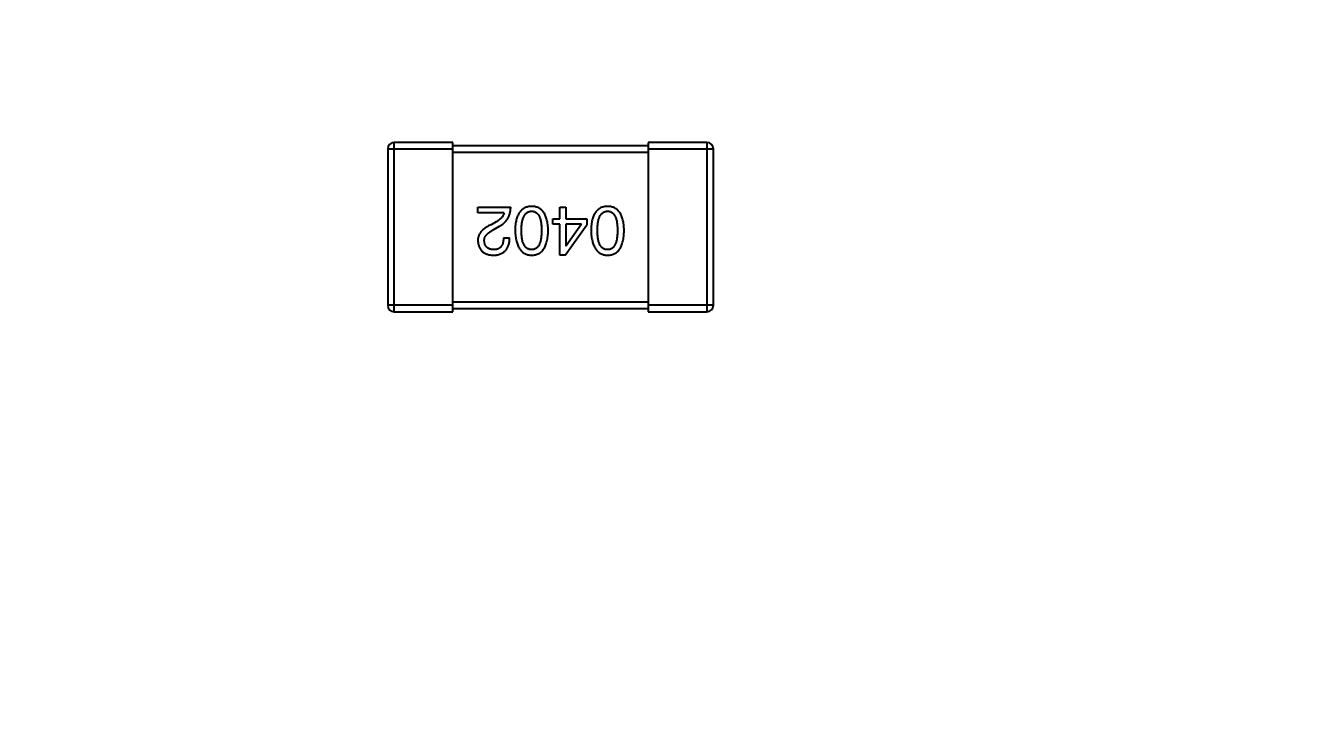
# Model space of a CAD drawing. Header units: millimetres. Extents: x -67 to 102, y -58 to 29.
# Drawn here: x 70.844 to 74.776, y -36.993 to -34.838 of the extents above; entities that cross this region are included whole.
import ezdxf

# ---------------------------------------------------------------- set-up
doc = ezdxf.new("R2010")
doc.units = ezdxf.units.MM
doc.header["$LTSCALE"] = 1.21
doc.header["$MEASUREMENT"] = 0
doc.header["$PDMODE"] = 3
doc.header["$PDSIZE"] = 0.3125
doc.layers.get('0').update_dxf_attribs({"linetype": 'CONTINUOUS'})
doc.layers.get('DEFPOINTS').update_dxf_attribs({"linetype": 'CONTINUOUS'})
doc.layers.add('Dim', color=3, linetype='CONTINUOUS', lineweight=25)
doc.styles.get("Standard").update_dxf_attribs({"font": 'txt', "width": 0.8})
doc.dimstyles.get("Standard").update_dxf_attribs({"dimtxt": 0.15625, "dimasz": 0.1875, "dimexe": 0.125, "dimexo": 0.0625, "dimgap": 0.09, "dimtad": 0, "dimtih": 1, "dimtoh": 1, "dimzin": 4, "dimdsep": 46, "dimtxsty": 'Standard', "dimblk": '_FILLED', "dimblk1": '_FILLED', "dimblk2": '_FILLED', "dimcen": 0.09, "dimazin": 1, "dimtp": 0.01, "dimtm": 0.01, "dimtfac": 1, "dimtofl": 0, "dimtmove": 0, "dimatfit": 3, "dimldrblk": '_FILLED', "dimfxl": 1, "dimtolj": 1, "dimtzin": 4, "dimarcsym": 0})

# ---------------------------------------------------------------- blocks, each defined once
blk = doc.blocks.new('_FILLED')
at = {"color": 0, "linetype": 'ByBlock'}
blk.add_solid([(0, 0), (-1, 0.1667), (-1, -0.1667)], dxfattribs=at)
blk = doc.blocks.new('*D46')
at = {"color": 0, "linetype": 'ByBlock', "lineweight": -2}
for p, q in [((46.8524, -34.0313), (46.8524, -55.0848)), ((77.3324, -34.0313), (77.3324, -55.0848)), ((46.8524, -54.9598), (58.9357, -54.9598)), ((77.3324, -54.9598), (65.2491, -54.9598))]:
    blk.add_line(p, q, dxfattribs=at)
at = {"layer": 'DEFPOINTS', "color": 0, "linetype": 'ByBlock'}
for p in [(46.8524, -33.9688), (77.3324, -33.9688)]:
    blk.add_point(p, dxfattribs=at)
at = {"color": 0, "linetype": 'ByBlock', "lineweight": -2, "xscale": 2, "yscale": 2, "zscale": 2, "rotation": 180}
blk.add_blockref('_FILLED', (46.8524, -54.9598), dxfattribs=at)
at = {"color": 0, "linetype": 'ByBlock', "lineweight": -2, "xscale": 2, "yscale": 2, "zscale": 2}
blk.add_blockref('_FILLED', (77.3324, -54.9598), dxfattribs=at)
at = {"color": 0, "linetype": 'ByBlock', "lineweight": -2, "insert": (62.0924, -54.9598), "char_height": 2, "attachment_point": 5}
blk.add_mtext('\\A1;30.48', dxfattribs=at)

msp = doc.modelspace()

# ---------------------------------------------------------------- linework, layer by layer
at = {"color": 7, "linetype": 'Continuous'}
for p, q in [((71.9561, -35.2169), (72.1561, -35.2169)), ((71.9561, -35.2169), (71.9561, -35.6969)), ((72.1561, -35.1969), (71.9761, -35.1969)), ((71.9761, -35.7169), (71.9761, -35.1969)), ((72.1561, -35.7169), (72.1561, -35.1969)), ((72.7561, -35.2069), (72.1561, -35.2069)), ((72.1561, -35.2269), (72.7561, -35.2269)), ((72.9361, -35.1969), (72.7561, -35.1969)), ((72.7561, -35.1969), (72.7561, -35.7169)), ((72.7561, -35.2169), (72.9561, -35.2169)), ((72.9361, -35.1969), (72.9361, -35.7169)), ((72.9561, -35.6969), (72.9561, -35.2169)), ((72.233, -35.3956), (72.3338, -35.3956)), ((72.233, -35.4129), (72.233, -35.3956)), ((72.3133, -35.4129), (72.233, -35.4129)), ((72.485, -35.3956), (72.503, -35.3956)), ((72.485, -35.4317), (72.485, -35.3956)), ((72.503, -35.3956), (72.503, -35.4317)), ((72.2887, -35.4407), (72.2732, -35.4497)), ((72.2797, -35.4653), (72.2994, -35.4538)), ((72.4629, -35.4317), (72.485, -35.4317)), ((72.4629, -35.4473), (72.4629, -35.4317)), ((72.485, -35.4473), (72.4629, -35.4473)), ((72.485, -35.5432), (72.485, -35.4473)), ((72.5006, -35.5432), (72.5678, -35.4497)), ((72.503, -35.4317), (72.5678, -35.4317)), ((72.5506, -35.4473), (72.503, -35.4473)), ((72.503, -35.4473), (72.503, -35.5145)), ((72.5506, -35.4473), (72.5038, -35.5145)), ((72.5678, -35.4317), (72.5678, -35.4497)), ((72.3117, -35.4899), (72.3305, -35.4899)), ((72.5006, -35.5432), (72.485, -35.5432)), ((72.503, -35.5145), (72.5038, -35.5145)), ((72.1561, -35.6969), (71.9561, -35.6969)), ((72.7561, -35.6869), (72.1561, -35.6869)), ((72.9561, -35.6969), (72.7561, -35.6969)), ((71.9761, -35.7169), (72.1561, -35.7169)), ((72.1561, -35.7069), (72.7561, -35.7069)), ((72.7561, -35.7169), (72.9361, -35.7169))]:
    msp.add_line(p, q, dxfattribs=at)
for centre, start, end in [((71.9761, -35.2169), 90, 180), ((72.9361, -35.2169), 0, 90), ((71.9761, -35.6969), 180, 270), ((72.9361, -35.6969), 270, 0)]:
    msp.add_arc(centre, 0.02, start, end, dxfattribs=at)
for points, knots in [([(72.3133, -35.4129), (72.3131, -35.4142), (72.3125, -35.4168), (72.3109, -35.4205), (72.3087, -35.4242), (72.3059, -35.4278), (72.3025, -35.4312), (72.2985, -35.4345), (72.2939, -35.4378), (72.2905, -35.4397), (72.2887, -35.4407)], [0, 0, 0, 0, 0.103034, 0.208166, 0.318255, 0.434664, 0.559728, 0.695394, 0.841708, 1, 1, 1, 1]), ([(72.2994, -35.4538), (72.3007, -35.4531), (72.3034, -35.4516), (72.3073, -35.449), (72.3109, -35.4464), (72.3141, -35.4435), (72.3172, -35.4405), (72.32, -35.4372), (72.3226, -35.4339), (72.3248, -35.4303), (72.3269, -35.4266), (72.3286, -35.4227), (72.3302, -35.4186), (72.3314, -35.4143), (72.3324, -35.4099), (72.3331, -35.4053), (72.3336, -35.4005), (72.3337, -35.3973), (72.3338, -35.3956)], [0, 0, 0, 0, 0.065828, 0.130094, 0.192451, 0.254037, 0.313974, 0.373757, 0.433048, 0.492243, 0.551902, 0.611758, 0.672678, 0.734814, 0.798569, 0.863693, 0.930488, 1, 1, 1, 1]), ([(72.3979, -35.3932), (72.3959, -35.3933), (72.3921, -35.3935), (72.3864, -35.3944), (72.3812, -35.3959), (72.3763, -35.398), (72.3718, -35.4006), (72.3676, -35.4039), (72.3639, -35.4077), (72.3605, -35.412), (72.3575, -35.417), (72.3549, -35.4225), (72.3527, -35.4285), (72.3508, -35.4351), (72.3493, -35.4423), (72.3482, -35.45), (72.3474, -35.4583), (72.3472, -35.464), (72.3471, -35.467)], [0, 0, 0, 0, 0.059134, 0.115603, 0.169236, 0.221572, 0.273254, 0.32474, 0.377319, 0.431815, 0.488555, 0.548609, 0.612242, 0.680182, 0.75251, 0.829782, 0.91231, 1, 1, 1, 1]), ([(72.3668, -35.467), (72.3668, -35.4646), (72.3668, -35.4601), (72.3672, -35.4534), (72.3678, -35.4473), (72.3686, -35.4416), (72.3697, -35.4363), (72.3711, -35.4315), (72.3726, -35.4271), (72.3745, -35.4232), (72.3765, -35.4197), (72.3789, -35.4166), (72.3814, -35.414), (72.3842, -35.4119), (72.3873, -35.4102), (72.3906, -35.4089), (72.3942, -35.4082), (72.3967, -35.408), (72.3979, -35.4079)], [0, 0, 0, 0, 0.094834, 0.184067, 0.267029, 0.344713, 0.417334, 0.484367, 0.546941, 0.604717, 0.65953, 0.710539, 0.759381, 0.806382, 0.853027, 0.900623, 0.949121, 1, 1, 1, 1]), ([(72.4487, -35.467), (72.4486, -35.464), (72.4484, -35.4583), (72.4477, -35.45), (72.4466, -35.4423), (72.4451, -35.4351), (72.4432, -35.4285), (72.4409, -35.4225), (72.4384, -35.417), (72.4353, -35.4121), (72.432, -35.4077), (72.4282, -35.4039), (72.4241, -35.4006), (72.4196, -35.398), (72.4147, -35.3959), (72.4094, -35.3944), (72.4038, -35.3935), (72.3999, -35.3933), (72.3979, -35.3932)], [0, 0, 0, 0, 0.087693, 0.170223, 0.247496, 0.319826, 0.387768, 0.451403, 0.511459, 0.568358, 0.622671, 0.675251, 0.726739, 0.778422, 0.830759, 0.884394, 0.940865, 1, 1, 1, 1]), ([(72.3979, -35.4079), (72.3992, -35.408), (72.4015, -35.4081), (72.405, -35.4088), (72.4083, -35.4099), (72.4112, -35.4116), (72.414, -35.4137), (72.4165, -35.4162), (72.4188, -35.4193), (72.4208, -35.4228), (72.4226, -35.4267), (72.4241, -35.4311), (72.4253, -35.436), (72.4265, -35.4413), (72.4273, -35.447), (72.4278, -35.4533), (72.4282, -35.46), (72.4282, -35.4646), (72.4283, -35.467)], [0, 0, 0, 0, 0.049766, 0.097012, 0.143225, 0.188786, 0.235079, 0.282962, 0.333687, 0.387747, 0.445963, 0.508657, 0.576545, 0.649868, 0.72822, 0.812712, 0.903543, 1, 1, 1, 1]), ([(72.6311, -35.3932), (72.6291, -35.3933), (72.6252, -35.3935), (72.6196, -35.3944), (72.6143, -35.3959), (72.6094, -35.398), (72.6049, -35.4006), (72.6008, -35.4039), (72.597, -35.4077), (72.5936, -35.412), (72.5906, -35.417), (72.588, -35.4225), (72.5858, -35.4285), (72.5839, -35.4351), (72.5824, -35.4423), (72.5813, -35.45), (72.5806, -35.4583), (72.5804, -35.464), (72.5803, -35.467)], [0, 0, 0, 0, 0.059134, 0.115603, 0.169236, 0.221572, 0.273254, 0.32474, 0.377319, 0.431815, 0.488555, 0.548609, 0.612242, 0.680182, 0.75251, 0.829782, 0.91231, 1, 1, 1, 1]), ([(72.5999, -35.467), (72.6, -35.4646), (72.6, -35.4601), (72.6004, -35.4534), (72.601, -35.4473), (72.6018, -35.4416), (72.6029, -35.4363), (72.6042, -35.4315), (72.6058, -35.4271), (72.6076, -35.4232), (72.6097, -35.4197), (72.612, -35.4166), (72.6146, -35.414), (72.6174, -35.4119), (72.6205, -35.4102), (72.6238, -35.4089), (72.6274, -35.4082), (72.6298, -35.408), (72.6311, -35.4079)], [0, 0, 0, 0, 0.094834, 0.184067, 0.267029, 0.344713, 0.417334, 0.484367, 0.546941, 0.604717, 0.65953, 0.710539, 0.759381, 0.806382, 0.853027, 0.900623, 0.949121, 1, 1, 1, 1]), ([(72.6819, -35.467), (72.6818, -35.464), (72.6816, -35.4583), (72.6808, -35.45), (72.6797, -35.4423), (72.6782, -35.4351), (72.6763, -35.4285), (72.6741, -35.4225), (72.6715, -35.417), (72.6685, -35.4121), (72.6651, -35.4077), (72.6614, -35.4039), (72.6572, -35.4006), (72.6527, -35.398), (72.6478, -35.3959), (72.6426, -35.3944), (72.6369, -35.3935), (72.6331, -35.3933), (72.6311, -35.3932)], [0, 0, 0, 0, 0.087693, 0.170223, 0.247496, 0.319826, 0.387768, 0.451403, 0.511459, 0.568358, 0.622671, 0.675251, 0.726739, 0.778422, 0.830759, 0.884394, 0.940865, 1, 1, 1, 1]), ([(72.6311, -35.4079), (72.6323, -35.408), (72.6347, -35.4081), (72.6382, -35.4088), (72.6414, -35.4099), (72.6444, -35.4116), (72.6472, -35.4137), (72.6497, -35.4162), (72.6519, -35.4193), (72.6539, -35.4228), (72.6557, -35.4267), (72.6573, -35.4311), (72.6585, -35.436), (72.6596, -35.4413), (72.6604, -35.447), (72.661, -35.4533), (72.6613, -35.46), (72.6614, -35.4646), (72.6614, -35.467)], [0, 0, 0, 0, 0.049766, 0.097012, 0.143225, 0.188786, 0.235079, 0.282962, 0.333687, 0.387747, 0.445963, 0.508657, 0.576545, 0.649868, 0.72822, 0.812712, 0.903543, 1, 1, 1, 1]), ([(72.2732, -35.4497), (72.2715, -35.4505), (72.2681, -35.4521), (72.2634, -35.4546), (72.259, -35.4571), (72.255, -35.4598), (72.2513, -35.4626), (72.2479, -35.4654), (72.2449, -35.4684), (72.2422, -35.4714), (72.2398, -35.4745), (72.2378, -35.4777), (72.2362, -35.4811), (72.2348, -35.4845), (72.2338, -35.4879), (72.2332, -35.4915), (72.2329, -35.4952), (72.233, -35.4977), (72.233, -35.4989)], [0, 0, 0, 0, 0.082731, 0.161257, 0.236138, 0.307554, 0.375712, 0.440848, 0.502916, 0.562567, 0.619798, 0.675716, 0.73039, 0.78386, 0.837315, 0.890547, 0.944917, 1, 1, 1, 1]), ([(72.2527, -35.4997), (72.2526, -35.4989), (72.2525, -35.4973), (72.2527, -35.4949), (72.2531, -35.4925), (72.2537, -35.4902), (72.2546, -35.4879), (72.2557, -35.4856), (72.257, -35.4834), (72.2586, -35.4813), (72.2604, -35.4791), (72.2625, -35.477), (72.2648, -35.475), (72.2673, -35.4729), (72.2701, -35.471), (72.273, -35.469), (72.2763, -35.4671), (72.2786, -35.4659), (72.2797, -35.4653)], [0, 0, 0, 0, 0.052237, 0.103888, 0.155485, 0.207395, 0.259864, 0.31356, 0.369176, 0.4266, 0.486836, 0.550048, 0.61567, 0.685271, 0.75824, 0.834614, 0.915635, 1, 1, 1, 1]), ([(72.233, -35.4989), (72.2331, -35.5006), (72.2334, -35.5039), (72.2342, -35.5087), (72.2353, -35.5132), (72.2368, -35.5173), (72.2385, -35.5212), (72.2406, -35.5248), (72.2431, -35.528), (72.2458, -35.531), (72.249, -35.5336), (72.2524, -35.5359), (72.2561, -35.5379), (72.2602, -35.5396), (72.2647, -35.5409), (72.2694, -35.5421), (72.2744, -35.5428), (72.2779, -35.5431), (72.2797, -35.5432)], [0, 0, 0, 0, 0.070688, 0.137741, 0.201612, 0.262778, 0.321223, 0.378455, 0.434411, 0.490146, 0.546362, 0.603392, 0.662208, 0.723401, 0.787372, 0.85442, 0.925153, 1, 1, 1, 1]), ([(72.2822, -35.526), (72.281, -35.5259), (72.2789, -35.5258), (72.2757, -35.5255), (72.2727, -35.5248), (72.2699, -35.5241), (72.2673, -35.5231), (72.265, -35.522), (72.2628, -35.5206), (72.2608, -35.5191), (72.2591, -35.5173), (72.2575, -35.5154), (72.2562, -35.5132), (72.2551, -35.5109), (72.2542, -35.5084), (72.2534, -35.5057), (72.2529, -35.5028), (72.2527, -35.5008), (72.2527, -35.4997)], [0, 0, 0, 0, 0.076112, 0.148436, 0.216883, 0.281466, 0.34298, 0.402356, 0.459881, 0.51546, 0.571111, 0.62658, 0.683162, 0.741007, 0.801404, 0.863825, 0.930544, 1, 1, 1, 1]), ([(72.2797, -35.5432), (72.2817, -35.5431), (72.2857, -35.5429), (72.2914, -35.5421), (72.2967, -35.5409), (72.3016, -35.5393), (72.3061, -35.5374), (72.3103, -35.535), (72.3141, -35.5323), (72.3175, -35.5291), (72.3205, -35.5255), (72.3231, -35.5216), (72.3253, -35.5173), (72.3271, -35.5126), (72.3286, -35.5074), (72.3296, -35.5019), (72.3303, -35.4961), (72.3305, -35.492), (72.3305, -35.4899)], [0, 0, 0, 0, 0.07282, 0.141057, 0.2062, 0.267672, 0.326735, 0.383519, 0.439188, 0.494454, 0.549628, 0.605958, 0.66397, 0.72402, 0.787502, 0.854127, 0.925065, 1, 1, 1, 1]), ([(72.3117, -35.4899), (72.3116, -35.4914), (72.3115, -35.4942), (72.3111, -35.4983), (72.3105, -35.5021), (72.3096, -35.5056), (72.3085, -35.5089), (72.3072, -35.5119), (72.3057, -35.5146), (72.3039, -35.517), (72.302, -35.5191), (72.2998, -35.521), (72.2974, -35.5225), (72.2948, -35.5238), (72.2919, -35.5248), (72.2889, -35.5255), (72.2856, -35.5259), (72.2833, -35.5259), (72.2822, -35.526)], [0, 0, 0, 0, 0.082594, 0.15978, 0.232961, 0.301462, 0.365595, 0.426678, 0.484662, 0.540809, 0.595146, 0.648401, 0.702272, 0.757102, 0.813447, 0.872233, 0.934055, 1, 1, 1, 1]), ([(72.3471, -35.467), (72.3472, -35.47), (72.3475, -35.4758), (72.3483, -35.4843), (72.3496, -35.4922), (72.3511, -35.4996), (72.353, -35.5063), (72.3553, -35.5126), (72.3579, -35.5182), (72.3609, -35.5233), (72.3643, -35.5278), (72.368, -35.5318), (72.3721, -35.5351), (72.3766, -35.5379), (72.3814, -35.5401), (72.3866, -35.5418), (72.3921, -35.5428), (72.396, -35.5431), (72.3979, -35.5432)], [0, 0, 0, 0, 0.088475, 0.171606, 0.249595, 0.322626, 0.391327, 0.455765, 0.516374, 0.573675, 0.628522, 0.681161, 0.732559, 0.783563, 0.83504, 0.887639, 0.942585, 1, 1, 1, 1]), ([(72.3979, -35.526), (72.3967, -35.5259), (72.3942, -35.5258), (72.3906, -35.5252), (72.3873, -35.524), (72.3842, -35.5224), (72.3814, -35.5202), (72.3788, -35.5177), (72.3765, -35.5146), (72.3744, -35.5112), (72.3726, -35.5072), (72.371, -35.5028), (72.3697, -35.498), (72.3686, -35.4927), (72.3678, -35.4869), (72.3672, -35.4806), (72.3668, -35.474), (72.3668, -35.4693), (72.3668, -35.467)], [0, 0, 0, 0, 0.050604, 0.098688, 0.145699, 0.191791, 0.238625, 0.286717, 0.337546, 0.391814, 0.449755, 0.512106, 0.579685, 0.652048, 0.730262, 0.814146, 0.904281, 1, 1, 1, 1]), ([(72.4283, -35.467), (72.4282, -35.4693), (72.4282, -35.474), (72.4278, -35.4806), (72.4273, -35.4869), (72.4265, -35.4927), (72.4253, -35.498), (72.4241, -35.5028), (72.4226, -35.5072), (72.4208, -35.5112), (72.4188, -35.5147), (72.4165, -35.5177), (72.414, -35.5202), (72.4113, -35.5224), (72.4083, -35.524), (72.405, -35.5252), (72.4015, -35.5258), (72.3992, -35.5259), (72.3979, -35.526)], [0, 0, 0, 0, 0.096452, 0.187278, 0.271765, 0.350519, 0.423437, 0.491321, 0.554011, 0.612224, 0.666281, 0.717003, 0.764884, 0.811423, 0.856783, 0.902993, 0.950236, 1, 1, 1, 1]), ([(72.3979, -35.5432), (72.3999, -35.5431), (72.4038, -35.5429), (72.4094, -35.542), (72.4147, -35.5403), (72.4196, -35.5382), (72.4241, -35.5355), (72.4282, -35.5321), (72.432, -35.5282), (72.4353, -35.5237), (72.4384, -35.5186), (72.4409, -35.5129), (72.4432, -35.5067), (72.4451, -35.4999), (72.4466, -35.4925), (72.4477, -35.4845), (72.4484, -35.4759), (72.4486, -35.47), (72.4487, -35.467)], [0, 0, 0, 0, 0.057911, 0.113262, 0.165956, 0.217443, 0.268511, 0.319665, 0.372, 0.426129, 0.483365, 0.543779, 0.607756, 0.676562, 0.749704, 0.827713, 0.911177, 1, 1, 1, 1]), ([(72.5803, -35.467), (72.5804, -35.47), (72.5806, -35.4758), (72.5815, -35.4843), (72.5827, -35.4922), (72.5842, -35.4996), (72.5861, -35.5063), (72.5884, -35.5126), (72.591, -35.5182), (72.5941, -35.5233), (72.5974, -35.5278), (72.6012, -35.5318), (72.6053, -35.5351), (72.6097, -35.5379), (72.6146, -35.5401), (72.6197, -35.5418), (72.6253, -35.5428), (72.6291, -35.5431), (72.6311, -35.5432)], [0, 0, 0, 0, 0.088475, 0.171606, 0.249595, 0.322626, 0.391327, 0.455765, 0.516374, 0.573675, 0.628522, 0.681161, 0.732559, 0.783563, 0.83504, 0.887639, 0.942585, 1, 1, 1, 1]), ([(72.6311, -35.526), (72.6298, -35.5259), (72.6274, -35.5258), (72.6238, -35.5252), (72.6205, -35.524), (72.6174, -35.5224), (72.6146, -35.5202), (72.612, -35.5177), (72.6097, -35.5146), (72.6076, -35.5112), (72.6058, -35.5072), (72.6042, -35.5028), (72.6029, -35.498), (72.6018, -35.4927), (72.601, -35.4869), (72.6004, -35.4806), (72.6, -35.474), (72.6, -35.4693), (72.5999, -35.467)], [0, 0, 0, 0, 0.050604, 0.098688, 0.145699, 0.191791, 0.238625, 0.286717, 0.337546, 0.391814, 0.449755, 0.512106, 0.579685, 0.652048, 0.730262, 0.814146, 0.904281, 1, 1, 1, 1]), ([(72.6311, -35.5432), (72.6331, -35.5431), (72.6369, -35.5429), (72.6426, -35.542), (72.6478, -35.5403), (72.6527, -35.5382), (72.6573, -35.5355), (72.6614, -35.5321), (72.6651, -35.5282), (72.6685, -35.5237), (72.6715, -35.5186), (72.6741, -35.5129), (72.6764, -35.5067), (72.6782, -35.4999), (72.6797, -35.4925), (72.6808, -35.4845), (72.6816, -35.4759), (72.6818, -35.47), (72.6819, -35.467)], [0, 0, 0, 0, 0.057911, 0.113262, 0.165956, 0.217443, 0.268511, 0.319665, 0.372, 0.426129, 0.483365, 0.543779, 0.607756, 0.676562, 0.749704, 0.827713, 0.911177, 1, 1, 1, 1]), ([(72.6614, -35.467), (72.6614, -35.4693), (72.6613, -35.474), (72.661, -35.4806), (72.6604, -35.4869), (72.6596, -35.4927), (72.6585, -35.498), (72.6573, -35.5028), (72.6557, -35.5072), (72.6539, -35.5112), (72.6519, -35.5147), (72.6497, -35.5177), (72.6472, -35.5202), (72.6444, -35.5224), (72.6414, -35.524), (72.6382, -35.5252), (72.6347, -35.5258), (72.6323, -35.5259), (72.6311, -35.526)], [0, 0, 0, 0, 0.096452, 0.187278, 0.271765, 0.350519, 0.423437, 0.491321, 0.554011, 0.612224, 0.666281, 0.717003, 0.764884, 0.811423, 0.856783, 0.902993, 0.950236, 1, 1, 1, 1])]:
    msp.add_open_spline(points, degree=3, knots=knots, dxfattribs=at)

# ---------------------------------------------------------------- dimensions: what is measured, and where the dimension line sits
at = {"layer": 'Dim'}
dim = msp.add_linear_dim(base=(77.3324, -54.9598), p1=(46.8524, -33.9688), p2=(77.3324, -33.9688), dimstyle='Standard', override={"dimtxt": 2, "dimasz": 2, "dimtih": 0, "dimtoh": 0, "dimzin": 0, "dimcen": 0.198, "dimadec": 0, "dimazin": 0, "dimtp": 0, "dimtm": 0, "dimtdec": 4, "dimtzin": 0}, dxfattribs=at)
dim.commit()
dim.dimension.update_dxf_attribs({"geometry": '*D46', "text_midpoint": (62.0924, -54.9598)})

doc.saveas('drawing.dxf')
